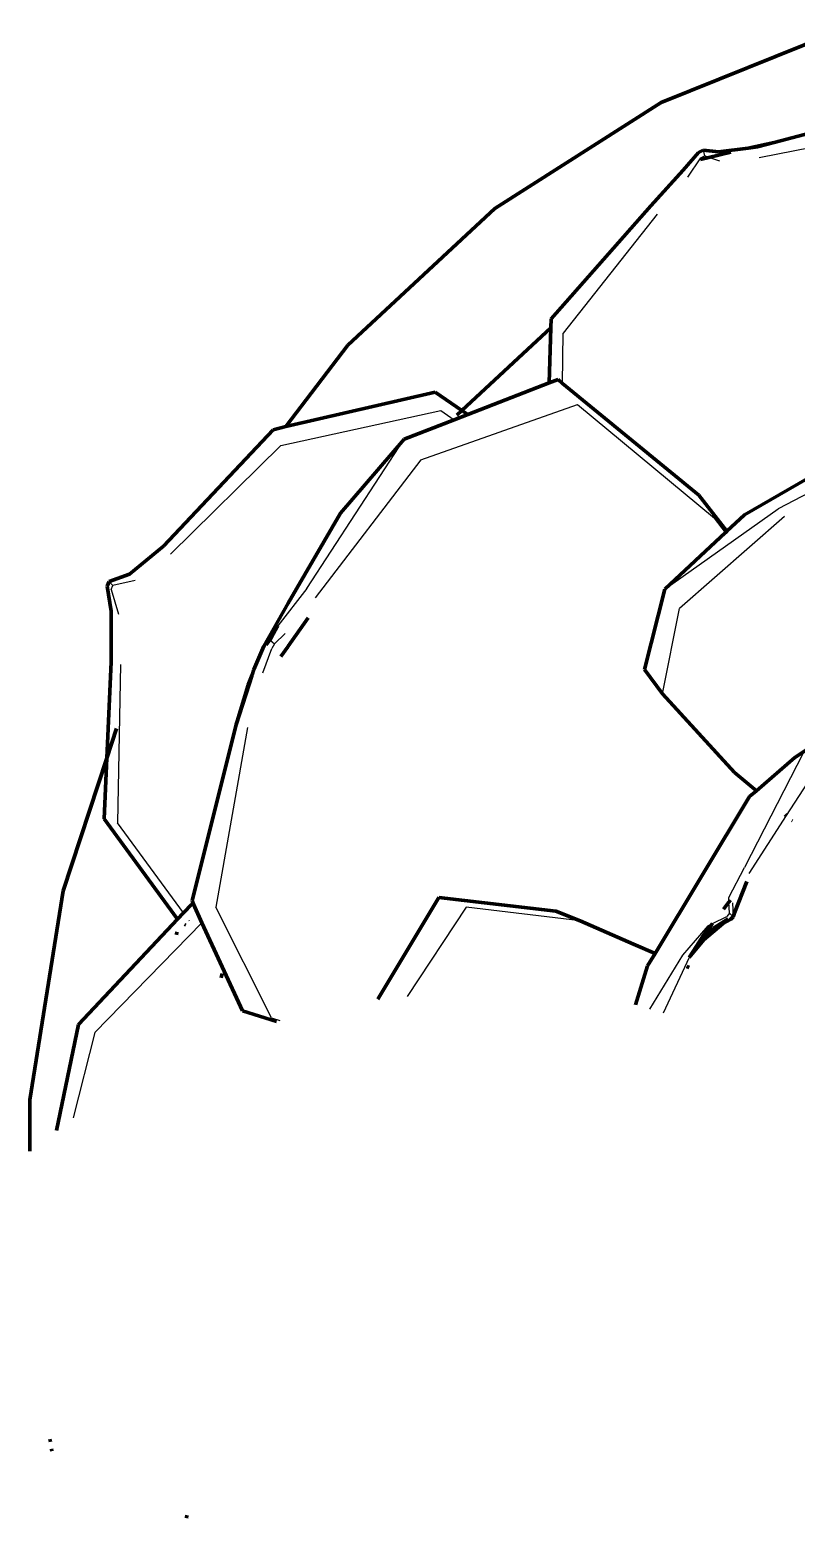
# Model space of a CAD drawing. Header units: millimetres. Extents: x 4307 to 31003, y 2809 to 20009.
# Drawn here: x 16095.6 to 16150.2, y 12872.1 to 12978.1 of the extents above; entities that cross this region are included whole.
import ezdxf

# ---------------------------------------------------------------- set-up
doc = ezdxf.new("R2010")
doc.units = ezdxf.units.MM
doc.layers.add('ProfileEdges', color=7, linetype='Continuous')

msp = doc.modelspace()

# ---------------------------------------------------------------- linework, layer by layer
for p, q in [((16157.45, 12970.9), (16147.52, 12968.96)), ((16143.54, 12969.51), (16143.64, 12969.1)), ((16142.46, 12967.59), (16143.37, 12968.96)), ((16143.37, 12968.96), (16143.64, 12969.1)), ((16143.95, 12968.98), (16143.64, 12969.1)), ((16144.73, 12968.74), (16143.95, 12968.98)), ((16140.28, 12964.96), (16133.59, 12956.48)), ((16133.54, 12952.91), (16133.59, 12956.48)), ((16113.48, 12948.48), (16124.87, 12950.97)), ((16123.44, 12947.47), (16134.61, 12951.41)), ((16124.87, 12950.97), (16125.82, 12950.31)), ((16134.61, 12951.41), (16144.36, 12943.32)), ((16113.48, 12948.48), (16105.64, 12940.75)), ((16115.34, 12938.3), (16122.25, 12948.93)), ((16123.44, 12947.47), (16115.92, 12937.64)), ((16151.66, 12945.43), (16148.89, 12943.97)), ((16140.82, 12938.26), (16148.89, 12943.97)), ((16149.34, 12943.43), (16141.85, 12936.89)), ((16145.14, 12942.3), (16144.36, 12943.32)), ((16101.52, 12938.53), (16101.27, 12938.81)), ((16103.11, 12938.87), (16101.52, 12938.53)), ((16101.4, 12938.24), (16101.52, 12938.53)), ((16101.4, 12938.24), (16101.93, 12936.49)), ((16115.34, 12938.3), (16113.28, 12935.64)), ((16140.66, 12930.82), (16141.85, 12936.89)), ((16112.66, 12934.7), (16112.7, 12934.66)), ((16112.7, 12934.66), (16113.04, 12934.36)), ((16113.78, 12935.11), (16113.04, 12934.36)), ((16111.56, 12932.54), (16112.43, 12934.31)), ((16112.21, 12932.31), (16112.84, 12934.04)), ((16113.04, 12934.36), (16112.84, 12934.04)), ((16102.07, 12932.9), (16101.85, 12921.62)), ((16111.11, 12928.41), (16108.86, 12915.62)), ((16150.68, 12926.63), (16146.49, 12918.45)), ((16151.57, 12925.4), (16149.46, 12922.14)), ((16149.46, 12922.14), (16146.79, 12918.01)), ((16106.56, 12915.21), (16101.85, 12921.62)), ((16145.36, 12916.3), (16146.49, 12918.45)), ((16112.81, 12907.74), (16108.86, 12915.62)), ((16126.67, 12915.63), (16122.47, 12909.27)), ((16134.79, 12914.64), (16126.67, 12915.63)), ((16145.38, 12915.98), (16145.36, 12916.3)), ((16145.43, 12915.2), (16145.38, 12915.98)), ((16145.63, 12915.93), (16145.68, 12914.93)), ((16107.87, 12914.51), (16100.24, 12906.69)), ((16106.98, 12914.62), (16106.95, 12914.67)), ((16143.88, 12914.29), (16144.21, 12914.46)), ((16144.21, 12914.46), (16145.22, 12914.96)), ((16145.43, 12915.2), (16145.22, 12914.96)), ((16145.68, 12914.93), (16145.43, 12915.2)), ((16143.88, 12914.29), (16142.07, 12912.2)), ((16142.07, 12912.2), (16139.72, 12908.36)), ((16142.56, 12912.05), (16140.69, 12908.08)), ((16142.54, 12911.28), (16142.36, 12911.35)), ((16112.81, 12907.74), (16113.41, 12907.56)), ((16100.24, 12906.69), (16098.69, 12900.63))]:
    msp.add_line(p, q)
at = {"layer": 'ProfileEdges', "lineweight": 211}
for p, q in [((16153.39, 12978.08), (16140.55, 12972.91)), ((16128.72, 12965.36), (16140.55, 12972.91)), ((16157.37, 12972.37), (16148.59, 12970.06)), ((16143.22, 12969.35), (16143.54, 12969.51)), ((16143.54, 12969.51), (16144.63, 12969.39)), ((16146.74, 12969.66), (16144.63, 12969.39)), ((16146.74, 12969.66), (16148.59, 12970.06)), ((16147.41, 12969.75), (16146.74, 12969.66)), ((16148.59, 12970.06), (16147.41, 12969.75)), ((16142.12, 12968.1), (16143.22, 12969.35)), ((16143.35, 12968.84), (16143.95, 12968.98)), ((16145.51, 12969.38), (16143.95, 12968.98)), ((16142.12, 12968.1), (16139.82, 12965.56)), ((16128.72, 12965.36), (16118.26, 12955.64)), ((16132.72, 12957.51), (16139.82, 12965.56)), ((16132.7, 12956.86), (16126.37, 12950.99)), ((16132.58, 12952.94), (16132.7, 12956.86)), ((16132.7, 12956.86), (16132.72, 12957.51)), ((16113.85, 12949.83), (16118.26, 12955.64)), ((16132.58, 12952.94), (16126.8, 12950.69)), ((16133.22, 12953.19), (16132.58, 12952.94)), ((16133.54, 12952.91), (16133.22, 12953.19)), ((16143.23, 12944.95), (16133.54, 12952.91)), ((16113.85, 12949.83), (16124.47, 12952.29)), ((16126.37, 12950.99), (16124.47, 12952.29)), ((16146.48, 12943.55), (16160.23, 12951.5)), ((16126.8, 12950.69), (16125.82, 12950.31)), ((16126.37, 12950.99), (16126.01, 12950.65)), ((16126.8, 12950.69), (16126.37, 12950.99)), ((16112.93, 12949.61), (16105.14, 12941.33)), ((16112.93, 12949.61), (16113.85, 12949.83)), ((16125.82, 12950.31), (16122.25, 12948.93)), ((16117.74, 12943.67), (16122.25, 12948.93)), ((16145.22, 12942.38), (16143.23, 12944.95)), ((16114, 12937.27), (16117.74, 12943.67)), ((16145.22, 12942.38), (16146.48, 12943.55)), ((16140.82, 12938.26), (16145.14, 12942.3)), ((16145.14, 12942.3), (16145.22, 12942.38)), ((16105.14, 12941.33), (16102.7, 12939.33)), ((16101.27, 12938.81), (16101.12, 12938.47)), ((16101.27, 12938.81), (16102.7, 12939.33)), ((16101.41, 12936.69), (16101.12, 12938.47)), ((16139.36, 12932.54), (16140.82, 12938.26)), ((16101.41, 12936.69), (16101.4, 12933.1)), ((16114, 12937.27), (16112.27, 12934.2)), ((16112.66, 12934.7), (16113.28, 12935.64)), ((16112.79, 12934.77), (16113.28, 12935.64)), ((16115.43, 12936.21), (16114, 12934.2)), ((16112.66, 12934.7), (16112.43, 12934.31)), ((16112.7, 12934.66), (16112.43, 12934.31)), ((16112.79, 12934.77), (16112.7, 12934.66)), ((16112.27, 12934.2), (16111.56, 12932.54)), ((16113.49, 12933.47), (16113.97, 12934.15)), ((16113.97, 12934.15), (16114, 12934.2)), ((16113.97, 12934.15), (16114.01, 12934.16)), ((16114, 12934.2), (16114.01, 12934.16)), ((16101.09, 12926.24), (16101.4, 12933.1)), ((16111.44, 12932.17), (16111.56, 12932.54)), ((16139.36, 12932.54), (16140.66, 12930.82)), ((16110.31, 12928.62), (16111.44, 12932.17)), ((16111.15, 12931.45), (16110.31, 12928.62)), ((16111.44, 12932.17), (16111.15, 12931.45)), ((16140.66, 12930.82), (16145.77, 12925.2)), ((16156.65, 12930.65), (16150.06, 12926.28)), ((16101.09, 12926.24), (16101.79, 12928.34)), ((16107.16, 12916.07), (16110.31, 12928.62)), ((16097.98, 12916.79), (16101.09, 12926.24)), ((16100.9, 12921.9), (16101.09, 12926.24)), ((16150.06, 12926.28), (16147.34, 12923.9)), ((16145.77, 12925.2), (16147.34, 12923.9)), ((16140.12, 12912.33), (16146.85, 12923.5)), ((16147.34, 12923.9), (16146.85, 12923.5)), ((16106.13, 12914.76), (16100.9, 12921.9)), ((16149.37, 12922.21), (16149.46, 12922.14)), ((16149.86, 12921.8), (16149.9, 12921.77)), ((16095.61, 12901.91), (16097.98, 12916.79)), ((16146.65, 12917.46), (16145.77, 12915.22)), ((16107.15, 12915.84), (16106.56, 12915.21)), ((16107.27, 12915.83), (16107.15, 12915.84)), ((16107.27, 12915.83), (16107.16, 12916.07)), ((16107.87, 12914.51), (16107.27, 12915.83)), ((16120.39, 12909.07), (16124.74, 12916.31)), ((16133.06, 12915.35), (16124.74, 12916.31)), ((16145.38, 12915.98), (16145, 12915.48)), ((16145.49, 12916.12), (16145.38, 12915.98)), ((16106.13, 12914.76), (16099.07, 12907.28)), ((16106.56, 12915.21), (16106.13, 12914.76)), ((16106.72, 12914.35), (16106.63, 12914.38)), ((16110.76, 12908.24), (16107.87, 12914.51)), ((16134.79, 12914.64), (16133.06, 12915.35)), ((16138.59, 12912.98), (16134.79, 12914.64)), ((16144.21, 12914.46), (16143.58, 12913.63)), ((16144.96, 12914.47), (16143.59, 12913.29)), ((16145.33, 12914.8), (16144.28, 12914.13)), ((16144.96, 12914.47), (16144.28, 12914.13)), ((16145.33, 12914.8), (16144.96, 12914.47)), ((16145.49, 12914.74), (16144.96, 12914.47)), ((16145.49, 12914.74), (16145.68, 12914.93)), ((16145.68, 12914.93), (16145.77, 12915.22)), ((16106.08, 12913.86), (16106.05, 12913.65)), ((16143.07, 12912.84), (16144.28, 12914.13)), ((16143.58, 12913.63), (16143.07, 12912.84)), ((16144.28, 12914.13), (16143.59, 12913.29)), ((16138.59, 12912.98), (16140.12, 12912.33)), ((16139.58, 12911.45), (16140.12, 12912.33)), ((16143.59, 12913.29), (16142.56, 12912.05)), ((16143.07, 12912.84), (16142.56, 12912.05)), ((16143.59, 12913.29), (16143.07, 12912.84)), ((16138.73, 12908.66), (16139.58, 12911.45)), ((16142.38, 12911.4), (16142.56, 12911.33)), ((16109.24, 12910.59), (16109.31, 12910.9)), ((16113.17, 12907.49), (16110.76, 12908.24)), ((16097.51, 12899.72), (16099.07, 12907.28)), ((16095.61, 12901.91), (16095.61, 12898.25)), ((16097.08, 12877.57), (16097.05, 12877.76)), ((16097.19, 12876.89), (16097.16, 12877.07)), ((16106.79, 12872.34), (16106.77, 12872.12))]:
    msp.add_line(p, q, dxfattribs=at)

doc.saveas('drawing.dxf')
